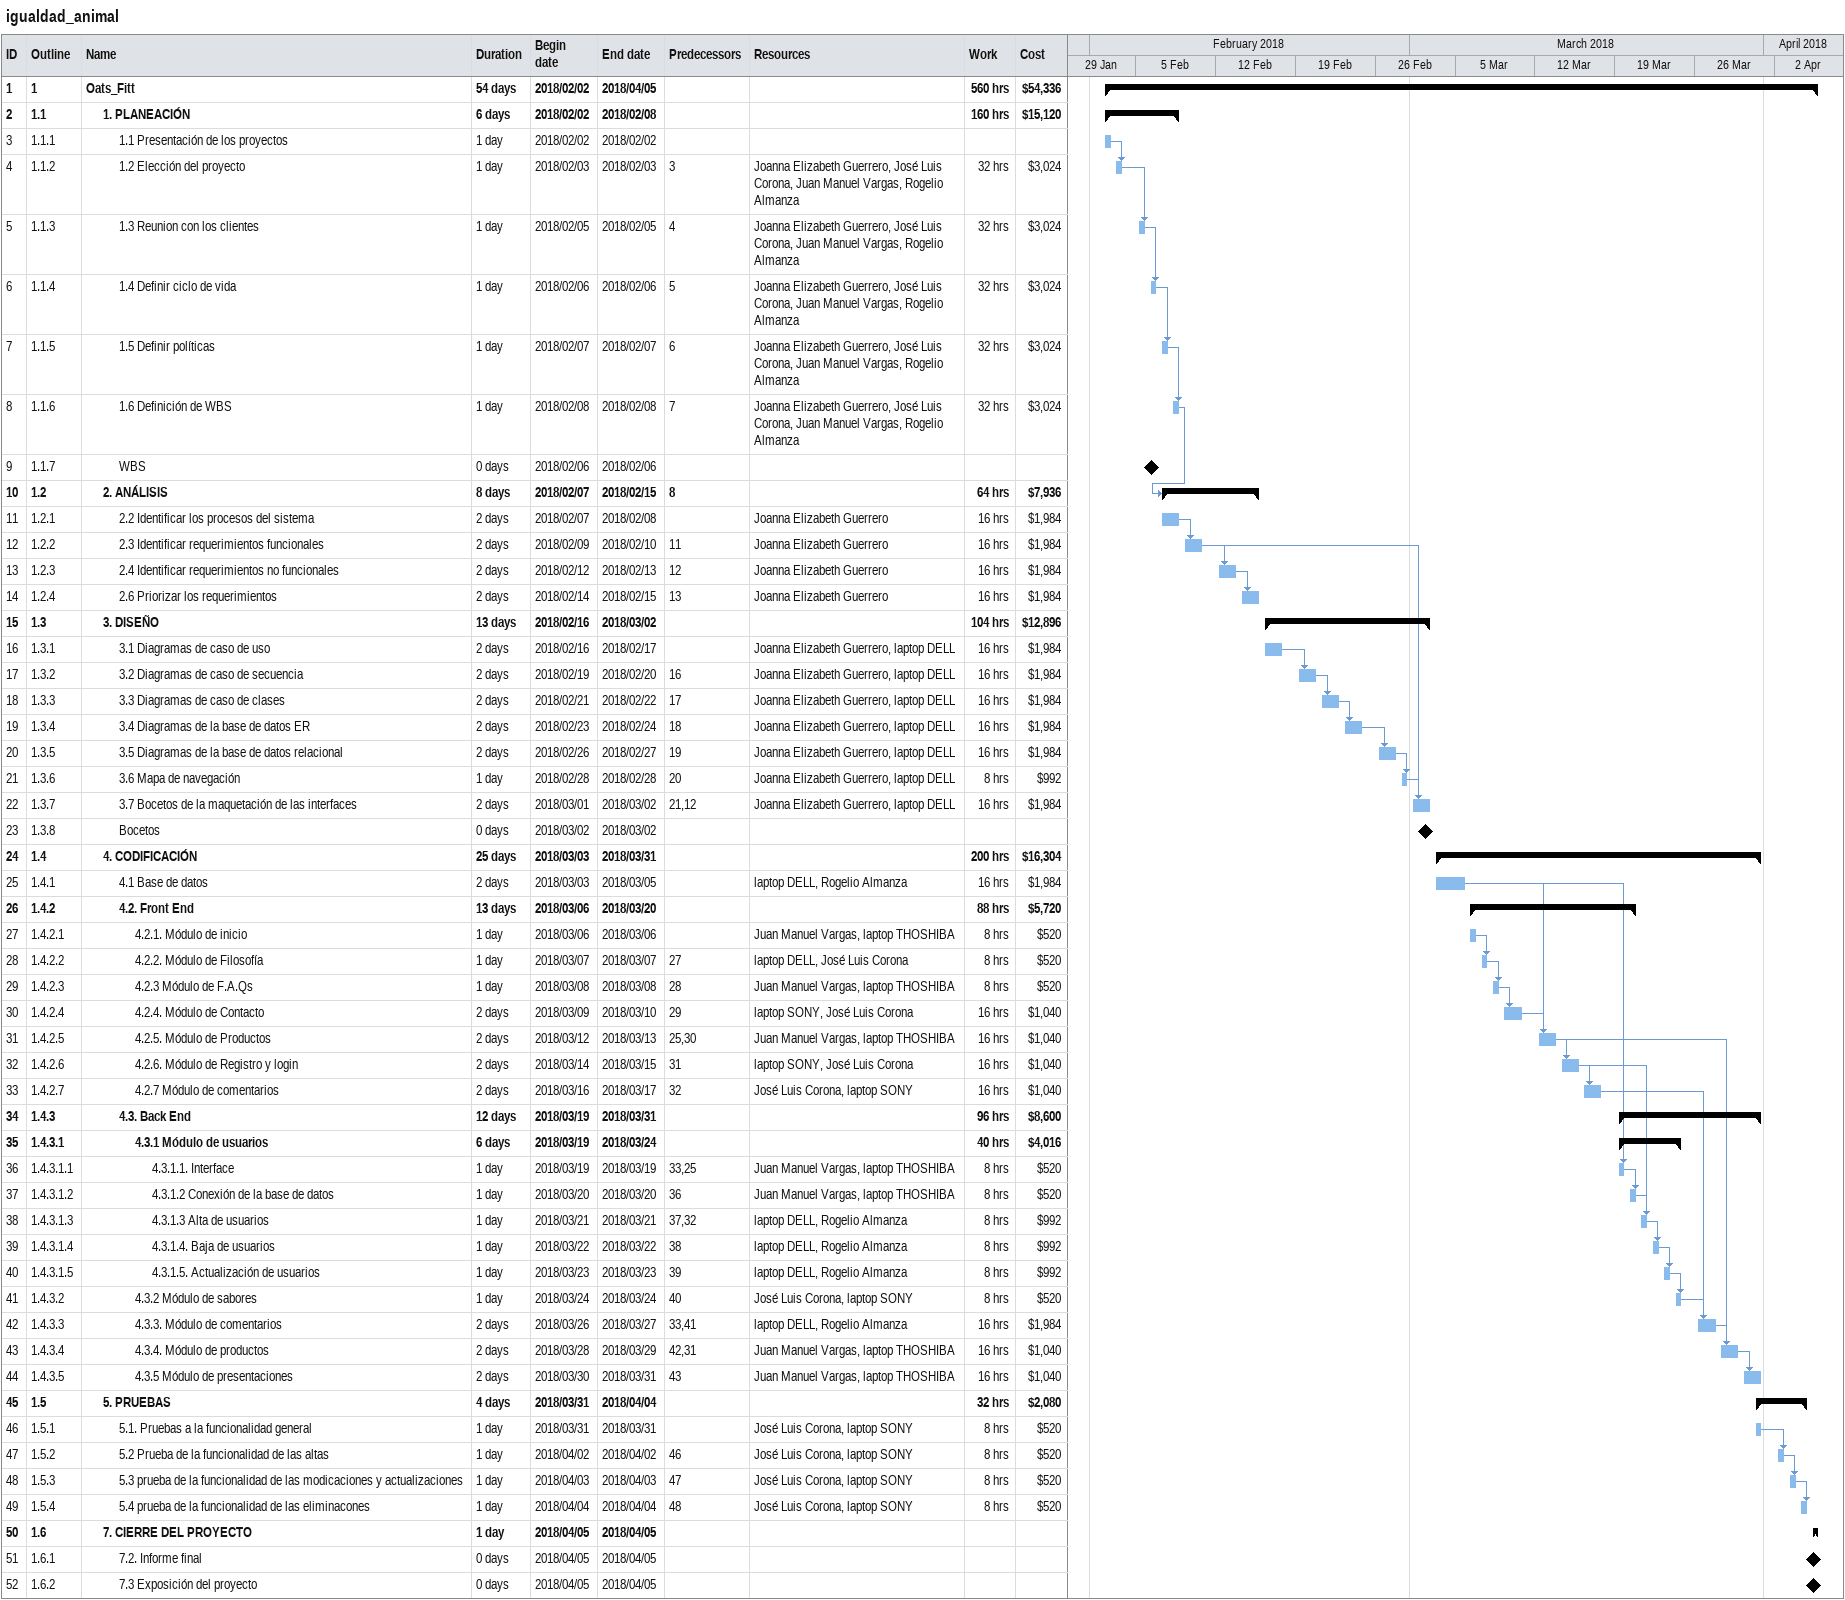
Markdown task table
igualdad_animal

| ID | WBS | Task | Duration | Start | Finish | Predecessors | Resources | Work (h) | Cost ($) |
|---|---|---|---|---|---|---|---|---|---|
| 1 | 1 | **Oats_Fitt** | 54d | 2018-02-02 | 2018-04-05 |  |  | 560 | 54336 |
| 2 | 1.1 | **1. PLANEACIÓN** | 6d | 2018-02-02 | 2018-02-08 |  |  | 160 | 15120 |
| 3 | 1.1.1 | 1.1 Presentación de los proyectos | 1d | 2018-02-02 | 2018-02-02 |  |  |  |  |
| 4 | 1.1.2 | 1.2 Elección del proyecto | 1d | 2018-02-03 | 2018-02-03 | 3 | Joanna Elizabeth Guerrero, José Luis Corona, Juan Manuel Vargas, Rogelio Almanza | 32 | 3024 |
| 5 | 1.1.3 | 1.3 Reunion con los clientes | 1d | 2018-02-05 | 2018-02-05 | 4 | Joanna Elizabeth Guerrero, José Luis Corona, Juan Manuel Vargas, Rogelio Almanza | 32 | 3024 |
| 6 | 1.1.4 | 1.4 Definir ciclo de vida | 1d | 2018-02-06 | 2018-02-06 | 5 | Joanna Elizabeth Guerrero, José Luis Corona, Juan Manuel Vargas, Rogelio Almanza | 32 | 3024 |
| 7 | 1.1.5 | 1.5 Definir políticas | 1d | 2018-02-07 | 2018-02-07 | 6 | Joanna Elizabeth Guerrero, José Luis Corona, Juan Manuel Vargas, Rogelio Almanza | 32 | 3024 |
| 8 | 1.1.6 | 1.6 Definición de WBS | 1d | 2018-02-08 | 2018-02-08 | 7 | Joanna Elizabeth Guerrero, José Luis Corona, Juan Manuel Vargas, Rogelio Almanza | 32 | 3024 |
| 9 | 1.1.7 | WBS | 0d | 2018-02-06 | 2018-02-06 |  |  |  |  |
| 10 | 1.2 | **2. ANÁLISIS** | 8d | 2018-02-07 | 2018-02-15 | 8 |  | 64 | 7936 |
| 11 | 1.2.1 | 2.2 Identificar los procesos del sistema | 2d | 2018-02-07 | 2018-02-08 |  | Joanna Elizabeth Guerrero | 16 | 1984 |
| 12 | 1.2.2 | 2.3 Identificar requerimientos funcionales | 2d | 2018-02-09 | 2018-02-10 | 11 | Joanna Elizabeth Guerrero | 16 | 1984 |
| 13 | 1.2.3 | 2.4 Identificar requerimientos no funcionales | 2d | 2018-02-12 | 2018-02-13 | 12 | Joanna Elizabeth Guerrero | 16 | 1984 |
| 14 | 1.2.4 | 2.6 Priorizar los requerimientos | 2d | 2018-02-14 | 2018-02-15 | 13 | Joanna Elizabeth Guerrero | 16 | 1984 |
| 15 | 1.3 | **3. DISEÑO** | 13d | 2018-02-16 | 2018-03-02 |  |  | 104 | 12896 |
| 16 | 1.3.1 | 3.1 Diagramas de caso de uso | 2d | 2018-02-16 | 2018-02-17 |  | Joanna Elizabeth Guerrero, laptop DELL | 16 | 1984 |
| 17 | 1.3.2 | 3.2 Diagramas de caso de secuencia | 2d | 2018-02-19 | 2018-02-20 | 16 | Joanna Elizabeth Guerrero, laptop DELL | 16 | 1984 |
| 18 | 1.3.3 | 3.3 Diagramas de caso de clases | 2d | 2018-02-21 | 2018-02-22 | 17 | Joanna Elizabeth Guerrero, laptop DELL | 16 | 1984 |
| 19 | 1.3.4 | 3.4 Diagramas de la base de datos ER | 2d | 2018-02-23 | 2018-02-24 | 18 | Joanna Elizabeth Guerrero, laptop DELL | 16 | 1984 |
| 20 | 1.3.5 | 3.5 Diagramas de la base de datos relacional | 2d | 2018-02-26 | 2018-02-27 | 19 | Joanna Elizabeth Guerrero, laptop DELL | 16 | 1984 |
| 21 | 1.3.6 | 3.6 Mapa de navegación | 1d | 2018-02-28 | 2018-02-28 | 20 | Joanna Elizabeth Guerrero, laptop DELL | 8 | 992 |
| 22 | 1.3.7 | 3.7 Bocetos de la maquetación de las interfaces | 2d | 2018-03-01 | 2018-03-02 | 21, 12 | Joanna Elizabeth Guerrero, laptop DELL | 16 | 1984 |
| 23 | 1.3.8 | Bocetos | 0d | 2018-03-02 | 2018-03-02 |  |  |  |  |
| 24 | 1.4 | **4. CODIFICACIÓN** | 25d | 2018-03-03 | 2018-03-31 |  |  | 200 | 16304 |
| 25 | 1.4.1 | 4.1 Base de datos | 2d | 2018-03-03 | 2018-03-05 |  | laptop DELL, Rogelio Almanza | 16 | 1984 |
| 26 | 1.4.2 | **4.2. Front End** | 13d | 2018-03-06 | 2018-03-20 |  |  | 88 | 5720 |
| 27 | 1.4.2.1 | 4.2.1. Módulo de inicio | 1d | 2018-03-06 | 2018-03-06 |  | Juan Manuel Vargas, laptop THOSHIBA | 8 | 520 |
| 28 | 1.4.2.2 | 4.2.2. Módulo de Filosofía | 1d | 2018-03-07 | 2018-03-07 | 27 | laptop DELL, José Luis Corona | 8 | 520 |
| 29 | 1.4.2.3 | 4.2.3 Módulo de F.A.Qs | 1d | 2018-03-08 | 2018-03-08 | 28 | Juan Manuel Vargas, laptop THOSHIBA | 8 | 520 |
| 30 | 1.4.2.4 | 4.2.4. Módulo de Contacto | 2d | 2018-03-09 | 2018-03-10 | 29 | laptop SONY, José Luis Corona | 16 | 1040 |
| 31 | 1.4.2.5 | 4.2.5. Módulo de Productos | 2d | 2018-03-12 | 2018-03-13 | 25, 30 | Juan Manuel Vargas, laptop THOSHIBA | 16 | 1040 |
| 32 | 1.4.2.6 | 4.2.6. Módulo de Registro y login | 2d | 2018-03-14 | 2018-03-15 | 31 | laptop SONY, José Luis Corona | 16 | 1040 |
| 33 | 1.4.2.7 | 4.2.7 Módulo de comentarios | 2d | 2018-03-16 | 2018-03-17 | 32 | José Luis Corona, laptop SONY | 16 | 1040 |
| 34 | 1.4.3 | **4.3. Back End** | 12d | 2018-03-19 | 2018-03-31 |  |  | 96 | 8600 |
| 35 | 1.4.3.1 | **4.3.1 Módulo de usuarios** | 6d | 2018-03-19 | 2018-03-24 |  |  | 40 | 4016 |
| 36 | 1.4.3.1.1 | 4.3.1.1. Interface | 1d | 2018-03-19 | 2018-03-19 | 33, 25 | Juan Manuel Vargas, laptop THOSHIBA | 8 | 520 |
| 37 | 1.4.3.1.2 | 4.3.1.2 Conexión de la base de datos | 1d | 2018-03-20 | 2018-03-20 | 36 | Juan Manuel Vargas, laptop THOSHIBA | 8 | 520 |
| 38 | 1.4.3.1.3 | 4.3.1.3 Alta de usuarios | 1d | 2018-03-21 | 2018-03-21 | 37, 32 | laptop DELL, Rogelio Almanza | 8 | 992 |
| 39 | 1.4.3.1.4 | 4.3.1.4. Baja de usuarios | 1d | 2018-03-22 | 2018-03-22 | 38 | laptop DELL, Rogelio Almanza | 8 | 992 |
| 40 | 1.4.3.1.5 | 4.3.1.5. Actualización de usuarios | 1d | 2018-03-23 | 2018-03-23 | 39 | laptop DELL, Rogelio Almanza | 8 | 992 |
| 41 | 1.4.3.2 | 4.3.2 Módulo de sabores | 1d | 2018-03-24 | 2018-03-24 | 40 | José Luis Corona, laptop SONY | 8 | 520 |
| 42 | 1.4.3.3 | 4.3.3. Módulo de comentarios | 2d | 2018-03-26 | 2018-03-27 | 33, 41 | laptop DELL, Rogelio Almanza | 16 | 1984 |
| 43 | 1.4.3.4 | 4.3.4. Módulo de productos | 2d | 2018-03-28 | 2018-03-29 | 42, 31 | Juan Manuel Vargas, laptop THOSHIBA | 16 | 1040 |
| 44 | 1.4.3.5 | 4.3.5 Módulo de presentaciones | 2d | 2018-03-30 | 2018-03-31 | 43 | Juan Manuel Vargas, laptop THOSHIBA | 16 | 1040 |
| 45 | 1.5 | **5. PRUEBAS** | 4d | 2018-03-31 | 2018-04-04 |  |  | 32 | 2080 |
| 46 | 1.5.1 | 5.1. Pruebas a la funcionalidad general | 1d | 2018-03-31 | 2018-03-31 |  | José Luis Corona, laptop SONY | 8 | 520 |
| 47 | 1.5.2 | 5.2 Prueba de la funcionalidad de las altas | 1d | 2018-04-02 | 2018-04-02 | 46 | José Luis Corona, laptop SONY | 8 | 520 |
| 48 | 1.5.3 | 5.3 prueba de la funcionalidad de las modicaciones y actualizaciones | 1d | 2018-04-03 | 2018-04-03 | 47 | José Luis Corona, laptop SONY | 8 | 520 |
| 49 | 1.5.4 | 5.4 prueba de la funcionalidad de las eliminacones | 1d | 2018-04-04 | 2018-04-04 | 48 | José Luis Corona, laptop SONY | 8 | 520 |
| 50 | 1.6 | **7. CIERRE DEL PROYECTO** | 1d | 2018-04-05 | 2018-04-05 |  |  |  |  |
| 51 | 1.6.1 | 7.2. Informe final | 0d | 2018-04-05 | 2018-04-05 |  |  |  |  |
| 52 | 1.6.2 | 7.3 Exposición del proyecto | 0d | 2018-04-05 | 2018-04-05 |  |  |  |  |
